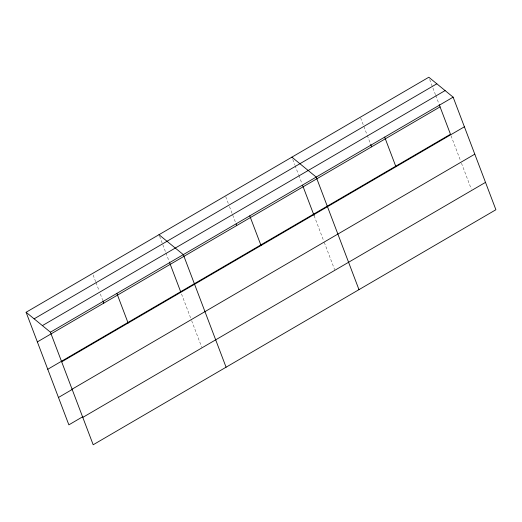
<?xml version="1.0" encoding="UTF-8"?>
<svg xmlns="http://www.w3.org/2000/svg" width="522" height="522" viewBox="0 0 522 522"><rect width="100%" height="100%" fill="white"/><g stroke="black" fill="none" stroke-linecap="round" stroke-linejoin="round"><path stroke-width="0.39" stroke-dasharray="2.61 1.96" d="M429.678 79.514L435.452 94.71M435.739 95.474L438.917 103.832M451.047 135.766L460.606 160.92M461.474 163.203L471.288 189.055M360.643 117.952L366.992 134.669M367.279 135.426L370.744 144.548M292.757 159.425L294.78 164.743M295.067 165.507L298.532 174.622M298.819 175.385L301.997 183.744M314.127 215.677L323.679 240.831M324.26 242.352L334.654 269.724M225.732 196.683L228.329 203.521M229.484 206.562L235.546 222.522M159.575 236.225L165.637 252.185M165.924 252.942L169.102 261.3M181.519 293.997L190.784 318.387M191.652 320.671L201.76 347.287M93.125 275.003L95.722 281.847M96.009 282.604L99.187 290.963M100.341 294.003L102.651 300.085"/><path stroke-width="0.78" d="M26.1 312.267L428.816 77.236L453.135 97.157L495.9 209.733L93.184 444.764L50.419 332.188L26.1 312.267L68.865 424.843L82.854 416.68M34.126 318.838L436.842 83.807M42.393 325.611L445.109 90.58M50.419 332.188L453.135 97.157M37.356 341.903L440.072 106.873M47.756 369.276L450.473 134.245L439.204 104.596M61.681 361.824L464.391 126.794M72.075 389.197L474.792 154.166M58.471 397.477L72.454 389.308M82.789 417.398L485.506 182.367M291.889 157.148L316.215 177.062L358.979 289.645M158.995 234.704L183.313 254.625L226.078 367.207M384.675 137.11L395.93 166.746M370.744 144.548L371.612 146.826M302.571 185.264L314.127 215.677M249.764 215.847L261.02 245.484M236.127 224.042L236.701 225.563M169.389 262.064L180.651 291.713M116.869 293.403L128.125 323.046M102.938 300.842L103.806 303.125"/></g></svg>
